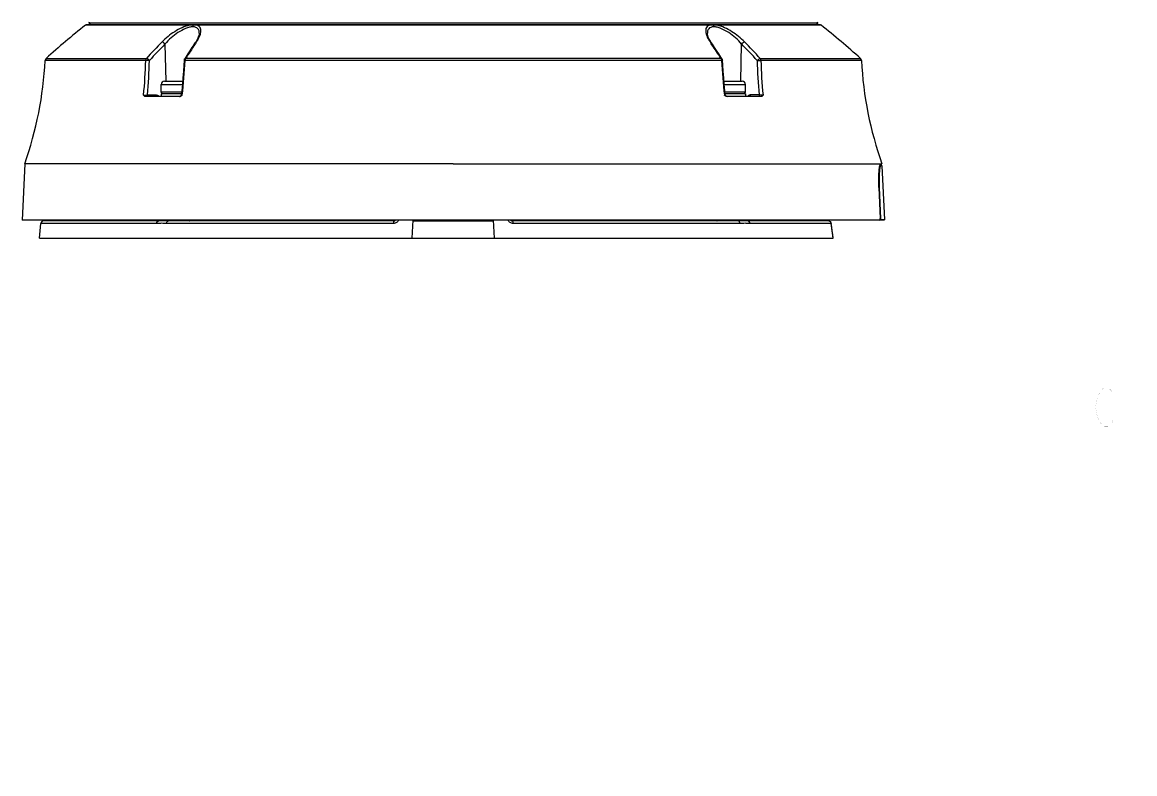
# Model space of a CAD drawing. Header units: millimetres. Extents: x 42 to 799, y 30 to 564.
# Drawn here: x 605 to 798.5, y 160.2 to 290.9 of the extents above; entities that cross this region are included whole.
import ezdxf

# ---------------------------------------------------------------- set-up
doc = ezdxf.new("R2010")
doc.units = ezdxf.units.MM
doc.header["$LTSCALE"] = 46.255
doc.layers.get('0').update_dxf_attribs({"linetype": 'CONTINUOUS'})
doc.layers.add('02___PRT_ALL_AXES', color=7, linetype='CONTINUOUS')

msp = doc.modelspace()

# ---------------------------------------------------------------- linework, layer by layer
at = {"color": 7, "linetype": 'Continuous'}
for p, q in [((634.073, 290.377), (615.984, 290.377)), ((743.787, 290.441), (616.169, 290.441)), ((743.397, 290.729), (616.559, 290.729)), ((616.632, 290.729), (616.856, 290.441)), ((724.566, 290.377), (635.392, 290.377)), ((743.973, 290.377), (725.884, 290.377)), ((743.324, 290.729), (743.1, 290.441)), ((635.779, 288.973), (635.78, 288.976)), ((724.177, 288.975), (724.177, 288.972)), ((629.814, 287.107), (629.937, 280.66)), ((634.878, 287.037), (635.104, 287.371)), ((635.233, 287.57), (635.104, 287.371)), ((635.194, 287.309), (635.304, 287.472)), ((635.194, 287.31), (635.304, 287.472)), ((635.453, 287.952), (635.233, 287.57)), ((724.714, 287.584), (724.497, 287.963)), ((724.652, 287.472), (724.762, 287.31)), ((724.652, 287.472), (724.762, 287.309)), ((724.853, 287.371), (724.714, 287.584)), ((725.065, 287.056), (724.853, 287.371)), ((730.019, 280.66), (730.142, 287.107)), ((609.132, 284.595), (626.58, 284.595)), ((633.424, 284.818), (633.216, 284.493)), ((726.538, 284.595), (633.418, 284.595)), ((726.74, 284.493), (726.52, 284.838)), ((733.376, 284.595), (750.824, 284.595)), ((626.456, 284.25), (608.968, 284.25)), ((726.646, 284.25), (633.31, 284.25)), ((750.988, 284.25), (733.5, 284.25)), ((629.145, 280.056), (632.832, 280.056)), ((632.706, 278.756), (629.145, 278.756)), ((629.745, 280.656), (632.884, 280.656)), ((727.072, 280.656), (730.211, 280.656)), ((727.124, 280.056), (730.811, 280.056)), ((730.811, 278.756), (727.251, 278.756)), ((632.352, 277.956), (626.45, 277.956)), ((626.743, 278.246), (628.307, 278.246)), ((629.145, 278.456), (629.145, 277.956)), ((632.674, 278.456), (629.145, 278.456)), ((730.811, 278.456), (727.282, 278.456)), ((733.506, 277.956), (727.604, 277.956)), ((730.811, 278.456), (730.811, 277.956)), ((733.213, 278.246), (731.649, 278.246)), ((679.978, 266.256), (754.55, 266.256)), ((754.372, 266.132), (754.229, 266.132)), ((754.372, 266.132), (754.231, 266.137)), ((754.564, 265.941), (754.328, 265.941)), ((754.023, 262.144), (754.229, 256.743)), ((754.073, 262.148), (754.279, 256.745)), ((754.198, 256.456), (604.979, 256.456)), ((607.978, 253.356), (608.201, 255.9)), ((628.372, 255.9), (608.201, 255.9)), ((628.73, 256.356), (608.699, 256.356)), ((627.097, 256.456), (627.089, 256.356)), ((627.204, 256.356), (627.211, 256.456)), ((669.57, 255.9), (630.09, 255.9)), ((669.642, 256.356), (630.436, 256.356)), ((636.464, 256.456), (636.465, 256.356)), ((637.135, 256.456), (637.135, 256.356)), ((637.705, 256.356), (637.697, 256.456)), ((637.851, 256.356), (637.843, 256.456)), ((652.366, 256.356), (652.374, 256.456)), ((653.362, 256.356), (653.371, 256.456)), ((654.084, 256.356), (654.093, 256.456)), ((663.872, 256.356), (663.863, 256.456)), ((664.586, 256.456), (664.594, 256.356)), ((665.582, 256.456), (665.59, 256.356)), ((672.835, 253.356), (672.997, 256.456)), ((672.992, 256.356), (686.964, 256.356)), ((687.121, 253.356), (686.959, 256.456)), ((729.52, 256.356), (690.314, 256.356)), ((729.866, 255.9), (690.386, 255.9)), ((722.113, 256.456), (722.105, 256.356)), ((722.259, 256.456), (722.251, 256.356)), ((722.259, 256.456), (722.251, 256.356)), ((722.821, 256.356), (722.821, 256.456)), ((723.491, 256.356), (723.492, 256.456)), ((745.312, 256.356), (731.226, 256.356)), ((745.725, 255.9), (731.584, 255.9)), ((732.745, 256.456), (732.752, 256.356)), ((732.867, 256.356), (732.86, 256.456)), ((746.072, 253.356), (745.725, 255.9)), ((754.215, 256.486), (754.976, 256.513)), ((754.279, 256.745), (754.288, 256.513)), ((754.976, 256.513), (754.288, 256.513)), ((607.978, 253.356), (746.072, 253.356))]:
    msp.add_line(p, q, dxfattribs=at)
at = {"color": 7, "linetype": 'Continuous', "const_width": 0.01}
for points in [[(798.343, 29.7), (798.343, 564.3)], [(798.538, 29.7), (798.538, 564.3)], [(789.922, 38.12), (789.922, 555.88)], [(790.51, 37.533), (790.51, 556.467)], [(792.035, 225.682), (792.647, 226.825)], [(792.647, 226.825), (793.259, 227.396)], [(793.259, 227.396), (793.871, 227.396)], [(793.871, 227.396), (794.483, 226.825)], [(794.483, 226.825), (794.789, 226.253)], [(791.729, 223.969), (792.035, 225.682)], [(792.035, 222.255), (791.729, 223.969)], [(792.647, 221.113), (792.035, 222.255)], [(793.259, 220.542), (792.647, 221.113)], [(794.483, 221.113), (793.871, 220.542)], [(794.789, 221.684), (794.483, 221.113)], [(793.871, 220.542), (793.259, 220.542)], [(790.51, 160.511), (798.343, 160.511)]]:
    msp.add_lwpolyline(points, dxfattribs=at)
at = {"color": 7, "linetype": 'Continuous'}
for points in [[(635.779, 288.972), (635.768, 288.843), (635.714, 288.592), (635.612, 288.294), (635.453, 287.952)], [(724.497, 287.963), (724.342, 288.301), (724.24, 288.596), (724.188, 288.845), (724.177, 288.972)], [(634.878, 287.037), (634.512, 286.488), (634.147, 285.936), (633.784, 285.379), (633.424, 284.818)], [(726.52, 284.838), (726.159, 285.399), (725.796, 285.955), (725.432, 286.508), (725.065, 287.056)], [(633.139, 284.252), (633.092, 283.451), (633.017, 282.325), (632.931, 281.2), (632.834, 280.077), (632.727, 278.957), (632.65, 278.224)], [(727.306, 278.224), (727.227, 278.986), (727.119, 280.106), (727.023, 281.229), (726.937, 282.354), (726.862, 283.48), (726.817, 284.252)], [(746.072, 253.356), (745.986, 253.994), (745.899, 254.63), (745.812, 255.265), (745.725, 255.9)]]:
    msp.add_lwpolyline(points, dxfattribs=at)
for centre, radius, start, end in [((616.169, 290.141), 0.3, 90, 128.18222), ((616.759, 290.729), 0.2, 127.81718, 180), ((743.197, 290.729), 0.2, 0, 52.18282), ((743.787, 290.141), 0.3, 51.81778, 90), ((709.952, 208.468), 112.899, 135.59127, 137.60047), ((710.168, 208.402), 112.477, 135.59379, 137.6027), ((730.73, 222.849), 115.248, 146.16654, 147.60422), ((727.721, 224.845), 111.638, 145.97696, 146.15774), ((730.405, 291.377), 6.953, 210.94692, 214.17162), ((632.201, 224.822), 111.679, 33.82067, 34.02302), ((629.972, 223.336), 114.358, 32.39014, 33.81789), ((649.535, 208.163), 112.826, 42.4004, 44.40311), ((649.75, 208.227), 113.249, 42.40264, 44.40562), ((609.467, 284.225), 0.5, 132.13434, 177.0427), ((750.489, 284.225), 0.5, 2.9573, 47.86566), ((551.643, 285.766), 74.828, 354.20616, 358.83919), ((551.571, 285.793), 75.55, 354.26638, 358.82336), ((517.54, 290.643), 115.946, 353.84544, 356.83937), ((633.64, 284.225), 0.501, 170.50135, 176.86448), ((725.895, 284.225), 0.751, 1.94263, 6.90437), ((842.731, 290.669), 116.262, 183.16469, 186.1505), ((726.316, 284.225), 0.501, 3.13551, 9.49865), ((808.208, 285.783), 75.373, 181.17128, 185.73897), ((808.134, 285.755), 74.649, 181.15525, 185.7994), ((629.745, 280.056), 0.6, 90, 180), ((629.445, 278.756), 0.3, 180, 270), ((730.211, 280.056), 0.6, 0, 90), ((730.511, 278.756), 0.3, 270, 360), ((628.21, 277.672), 0.608, 33.12204, 37.99909), ((628.192, 277.66), 0.63, 28.04628, 33.12671), ((632.352, 278.256), 0.3, 270.03168, 285.04442), ((632.352, 278.256), 0.3, 300.0572, 353.8676), ((727.604, 278.256), 0.3, 186.1324, 269.96312), ((731.748, 277.67), 0.611, 141.50843, 148.82518), ((754.128, 265.932), 0.2, 2.4753, 62.32854), ((754.365, 265.932), 0.2, 2.5, 88), ((784.105, 263.295), 30.054, 181.86693, 182.18849), ((608.699, 255.856), 0.5, 90, 175), ((628.41, 256.656), 0.3, 270, 317.85528), ((669.642, 256.856), 0.5, 270, 306.73591), ((690.314, 256.856), 0.5, 233.26584, 270), ((731.546, 256.656), 0.3, 222.14472, 270)]:
    msp.add_arc(centre, radius, start, end, dxfattribs=at)
for points, knots in [([(634.073, 290.377), (633.63, 290.282), (632.737, 289.96), (631.085, 289.051), (629.959, 288.144), (629.3, 287.472)], [0, 0, 0, 0, 0.2406958, 0.5000531, 1, 1, 1, 1]), ([(634.763, 290.41), (634.707, 290.41), (634.476, 290.407), (634.245, 290.395), (634.071, 290.377)], [0, 0, 0, 0, 0.2419954, 1, 1, 1, 1]), ([(634.763, 290.41), (634.749, 290.387), (634.695, 290.288), (634.671, 290.173), (634.669, 290.087)], [0, 0, 0, 0, 0.2368592, 1, 1, 1, 1]), ([(635.393, 290.377), (635.342, 290.383), (635.133, 290.404), (634.923, 290.41), (634.763, 290.41)], [0, 0, 0, 0, 0.241902, 1, 1, 1, 1]), ([(636.006, 288.923), (636.044, 289.079), (636.091, 289.381), (636.031, 289.822), (635.791, 290.192), (635.532, 290.33), (635.392, 290.377)], [0, 0, 0, 0, 0.2751283, 0.5170695, 0.7459957, 1, 1, 1, 1]), ([(724.566, 290.377), (724.417, 290.327), (724.143, 290.179), (723.905, 289.773), (723.867, 289.295), (723.933, 288.972), (723.983, 288.804)], [0, 0, 0, 0, 0.2502562, 0.4765706, 0.7199869, 1, 1, 1, 1]), ([(725.192, 290.41), (725.138, 290.41), (724.928, 290.407), (724.718, 290.396), (724.563, 290.377)], [0, 0, 0, 0, 0.2591976, 1, 1, 1, 1]), ([(725.885, 290.377), (725.826, 290.383), (725.596, 290.403), (725.364, 290.41), (725.192, 290.41)], [0, 0, 0, 0, 0.2573026, 1, 1, 1, 1]), ([(725.192, 290.41), (725.207, 290.387), (725.261, 290.288), (725.285, 290.173), (725.287, 290.087)], [0, 0, 0, 0, 0.237033, 1, 1, 1, 1]), ([(730.656, 287.472), (729.998, 288.144), (728.872, 289.051), (727.221, 289.959), (726.327, 290.282), (725.884, 290.377)], [0, 0, 0, 0, 0.4998206, 0.7592015, 1, 1, 1, 1]), ([(634.672, 290.087), (634.471, 290.087), (634.038, 290.025), (633.142, 289.73), (631.611, 288.882), (630.468, 287.864), (629.814, 287.107)], [0, 0, 0, 0, 0.1037886, 0.223202, 0.4846316, 1, 1, 1, 1]), ([(635.78, 288.975), (635.785, 289.122), (635.763, 289.406), (635.563, 289.797), (635.167, 290.048), (634.846, 290.087), (634.672, 290.087)], [0, 0, 0, 0, 0.2456774, 0.4708024, 0.7086219, 1, 1, 1, 1]), ([(635.569, 287.895), (635.6, 287.948), (635.714, 288.155), (635.815, 288.368), (635.879, 288.53)], [0, 0, 0, 0, 0.2614389, 1, 1, 1, 1]), ([(635.879, 288.53), (635.892, 288.564), (635.94, 288.692), (635.981, 288.824), (636.006, 288.923)], [0, 0, 0, 0, 0.258915, 1, 1, 1, 1]), ([(723.983, 288.804), (723.99, 288.78), (724.02, 288.681), (724.056, 288.584), (724.085, 288.512)], [0, 0, 0, 0, 0.2436241, 1, 1, 1, 1]), ([(724.085, 288.512), (724.108, 288.453), (724.212, 288.209), (724.338, 287.975), (724.442, 287.801)], [0, 0, 0, 0, 0.2374548, 1, 1, 1, 1]), ([(725.29, 290.087), (725.116, 290.087), (724.793, 290.05), (724.395, 289.798), (724.194, 289.407), (724.171, 289.122), (724.177, 288.975)], [0, 0, 0, 0, 0.2918239, 0.529682, 0.7545639, 1, 1, 1, 1]), ([(730.142, 287.107), (729.489, 287.863), (728.348, 288.879), (726.819, 289.727), (725.924, 290.024), (725.492, 290.087), (725.29, 290.087)], [0, 0, 0, 0, 0.5151206, 0.7765869, 0.8960743, 1, 1, 1, 1]), ([(629.814, 287.107), (629.745, 287.203), (629.592, 287.353), (629.395, 287.463), (629.3, 287.472)], [0, 0, 0, 0, 0.5531887, 1, 1, 1, 1]), ([(635.104, 287.371), (635.113, 287.385), (635.165, 287.443), (635.245, 287.467), (635.304, 287.472)], [0, 0, 0, 0, 0.2320246, 1, 1, 1, 1]), ([(635.304, 287.472), (635.328, 287.507), (635.42, 287.646), (635.507, 287.788), (635.569, 287.895)], [0, 0, 0, 0, 0.2560607, 1, 1, 1, 1]), ([(724.853, 287.371), (724.843, 287.385), (724.791, 287.443), (724.711, 287.467), (724.652, 287.472)], [0, 0, 0, 0, 0.2320256, 1, 1, 1, 1]), ([(730.142, 287.107), (730.211, 287.203), (730.364, 287.353), (730.561, 287.463), (730.656, 287.472)], [0, 0, 0, 0, 0.5531887, 1, 1, 1, 1]), ([(626.58, 284.595), (626.561, 284.573), (626.492, 284.47), (626.46, 284.345), (626.456, 284.25)], [0, 0, 0, 0, 0.2369778, 1, 1, 1, 1]), ([(627.105, 284.242), (627.033, 284.336), (626.874, 284.481), (626.676, 284.587), (626.58, 284.595)], [0, 0, 0, 0, 0.5517313, 1, 1, 1, 1]), ([(633.216, 284.493), (633.226, 284.508), (633.277, 284.567), (633.359, 284.591), (633.418, 284.595)], [0, 0, 0, 0, 0.2293246, 1, 1, 1, 1]), ([(726.74, 284.493), (726.73, 284.508), (726.679, 284.567), (726.598, 284.591), (726.538, 284.595)], [0, 0, 0, 0, 0.2293246, 1, 1, 1, 1]), ([(726.538, 284.595), (726.552, 284.577), (726.604, 284.491), (726.632, 284.391), (726.641, 284.315)], [0, 0, 0, 0, 0.2325573, 1, 1, 1, 1]), ([(732.851, 284.242), (732.924, 284.336), (733.082, 284.481), (733.28, 284.587), (733.376, 284.595)], [0, 0, 0, 0, 0.5517313, 1, 1, 1, 1]), ([(733.5, 284.25), (733.498, 284.283), (733.485, 284.405), (733.434, 284.526), (733.376, 284.595)], [0, 0, 0, 0, 0.2630761, 1, 1, 1, 1]), ([(627.105, 284.242), (626.935, 284.252), (626.719, 284.256), (626.503, 284.252), (626.456, 284.25)], [0, 0, 0, 0, 0.7862251, 1, 1, 1, 1]), ([(633.139, 284.252), (633.139, 284.256), (633.163, 284.25), (633.188, 284.256), (633.246, 284.252), (633.286, 284.251), (633.31, 284.25)], [0, 0, 0, 0, 0.0671776, 0.2633233, 0.5804726, 1, 1, 1, 1]), ([(726.817, 284.252), (726.817, 284.256), (726.793, 284.25), (726.768, 284.256), (726.711, 284.252), (726.67, 284.251), (726.646, 284.25)], [0, 0, 0, 0, 0.0671776, 0.2633233, 0.5804726, 1, 1, 1, 1]), ([(732.851, 284.242), (733.021, 284.252), (733.237, 284.256), (733.454, 284.252), (733.5, 284.25)], [0, 0, 0, 0, 0.7862251, 1, 1, 1, 1]), ([(626.089, 278.212), (626.136, 278.212), (626.354, 278.215), (626.572, 278.229), (626.743, 278.246)], [0, 0, 0, 0, 0.2144784, 1, 1, 1, 1]), ([(626.45, 277.956), (626.341, 277.956), (626.203, 278.064), (626.114, 278.18), (626.089, 278.212)], [0, 0, 0, 0, 0.7278513, 1, 1, 1, 1]), ([(626.906, 277.956), (626.885, 277.956), (626.82, 277.983), (626.76, 278.094), (626.744, 278.191), (626.743, 278.246)], [0, 0, 0, 0, 0.1814936, 0.5407891, 1, 1, 1, 1]), ([(628.47, 277.956), (628.448, 277.956), (628.384, 277.983), (628.324, 278.094), (628.308, 278.191), (628.307, 278.246)], [0, 0, 0, 0, 0.1814936, 0.5407891, 1, 1, 1, 1]), ([(628.307, 278.246), (628.378, 278.246), (628.528, 278.207), (628.643, 278.106), (628.689, 278.046)], [0, 0, 0, 0, 0.4841423, 1, 1, 1, 1]), ([(632.818, 278.212), (632.762, 278.161), (632.686, 278.094), (632.601, 278.039), (632.58, 278.026)], [0, 0, 0, 0, 0.7566561, 1, 1, 1, 1]), ([(632.818, 278.212), (632.794, 278.212), (632.754, 278.212), (632.697, 278.214), (632.672, 278.217), (632.65, 278.22), (632.65, 278.224)], [0, 0, 0, 0, 0.4228762, 0.7372211, 0.9301146, 1, 1, 1, 1]), ([(727.138, 278.212), (727.162, 278.212), (727.202, 278.212), (727.259, 278.214), (727.285, 278.217), (727.306, 278.22), (727.306, 278.224)], [0, 0, 0, 0, 0.4229451, 0.7372919, 0.9301431, 1, 1, 1, 1]), ([(727.604, 277.956), (727.578, 277.956), (727.466, 277.971), (727.366, 278.028), (727.297, 278.078)], [0, 0, 0, 0, 0.236787, 1, 1, 1, 1]), ([(731.649, 278.246), (731.579, 278.246), (731.431, 278.208), (731.317, 278.109), (731.27, 278.051)], [0, 0, 0, 0, 0.4846183, 1, 1, 1, 1]), ([(731.649, 278.246), (731.649, 278.208), (731.639, 278.101), (731.563, 277.956), (731.486, 277.956)], [0, 0, 0, 0, 0.3257965, 1, 1, 1, 1]), ([(733.213, 278.246), (733.213, 278.208), (733.203, 278.101), (733.127, 277.956), (733.05, 277.956)], [0, 0, 0, 0, 0.3257964, 1, 1, 1, 1]), ([(733.867, 278.212), (733.82, 278.212), (733.602, 278.215), (733.384, 278.229), (733.213, 278.246)], [0, 0, 0, 0, 0.2144193, 1, 1, 1, 1]), ([(733.867, 278.212), (733.842, 278.18), (733.753, 278.064), (733.615, 277.956), (733.506, 277.956)], [0, 0, 0, 0, 0.2721448, 1, 1, 1, 1]), ([(754.023, 262.144), (754.006, 262.589), (753.992, 263.43), (754.025, 264.574), (754.088, 265.38), (754.161, 265.864), (754.2, 266.046), (754.224, 266.119)], [0, 0, 0, 0, 0.3351483, 0.6317876, 0.860609, 0.9424364, 1, 1, 1, 1]), ([(754.328, 265.941), (754.317, 265.94), (754.29, 265.918), (754.248, 265.827), (754.2, 265.63), (754.15, 265.305), (754.106, 264.865), (754.073, 264.327), (754.053, 263.707), (754.05, 263.028), (754.059, 262.558), (754.067, 262.316)], [0, 0, 0, 0, 0.0093584, 0.0255111, 0.0827906, 0.1734681, 0.2950973, 0.4438965, 0.6149502, 0.8024653, 1, 1, 1, 1]), ([(754.224, 266.119), (754.226, 266.126), (754.234, 266.15), (754.243, 266.174), (754.251, 266.191)], [0, 0, 0, 0, 0.279977, 1, 1, 1, 1]), ([(754.251, 266.191), (754.256, 266.201), (754.269, 266.226), (754.292, 266.256), (754.312, 266.256)], [0, 0, 0, 0, 0.3558865, 1, 1, 1, 1]), ([(754.073, 262.148), (754.068, 262.149), (754.051, 262.15), (754.035, 262.15), (754.024, 262.151)], [0, 0, 0, 0, 0.3385772, 1, 1, 1, 1]), ([(628.372, 255.9), (628.379, 256.015), (628.431, 256.185), (628.59, 256.329), (628.685, 256.356), (628.73, 256.356)], [0, 0, 0, 0, 0.5489303, 0.7859021, 1, 1, 1, 1]), ([(630.09, 255.9), (629.802, 255.9), (629.229, 255.955), (628.657, 255.9), (628.372, 255.9)], [0, 0, 0, 0, 0.5032409, 1, 1, 1, 1]), ([(630.436, 256.356), (630.119, 256.356), (629.551, 256.377), (628.982, 256.356), (628.73, 256.356)], [0, 0, 0, 0, 0.557029, 1, 1, 1, 1]), ([(630.09, 255.9), (630.094, 255.96), (630.115, 256.075), (630.19, 256.225), (630.3, 256.329), (630.393, 256.356), (630.436, 256.356)], [0, 0, 0, 0, 0.2897307, 0.5567657, 0.7910003, 1, 1, 1, 1]), ([(633.966, 256.455), (633.976, 256.44), (634.015, 256.388), (634.081, 256.356), (634.128, 256.356)], [0, 0, 0, 0, 0.2744462, 1, 1, 1, 1]), ([(670.472, 256.455), (670.389, 256.291), (670.127, 256.003), (669.753, 255.9), (669.57, 255.9)], [0, 0, 0, 0, 0.5013067, 1, 1, 1, 1]), ([(669.642, 256.356), (669.628, 256.356), (669.606, 256.297), (669.589, 256.213), (669.574, 256.066), (669.57, 255.959), (669.57, 255.9)], [0, 0, 0, 0, 0.0916123, 0.3047735, 0.6211003, 1, 1, 1, 1]), ([(690.386, 255.9), (690.203, 255.9), (689.829, 256.003), (689.567, 256.291), (689.485, 256.455)], [0, 0, 0, 0, 0.4986929, 1, 1, 1, 1]), ([(690.386, 255.9), (690.386, 255.959), (690.382, 256.066), (690.367, 256.213), (690.35, 256.297), (690.328, 256.356), (690.314, 256.356)], [0, 0, 0, 0, 0.3788997, 0.6952265, 0.9083876, 1, 1, 1, 1]), ([(725.828, 256.356), (725.843, 256.356), (725.908, 256.365), (725.963, 256.413), (725.99, 256.455)], [0, 0, 0, 0, 0.2381809, 1, 1, 1, 1]), ([(731.226, 256.356), (730.974, 256.356), (730.405, 256.377), (729.837, 256.356), (729.52, 256.356)], [0, 0, 0, 0, 0.4429674, 1, 1, 1, 1]), ([(729.866, 255.9), (729.862, 255.96), (729.841, 256.075), (729.766, 256.225), (729.656, 256.329), (729.563, 256.356), (729.52, 256.356)], [0, 0, 0, 0, 0.2897311, 0.5567665, 0.791001, 1, 1, 1, 1]), ([(731.584, 255.9), (731.3, 255.9), (730.727, 255.955), (730.154, 255.9), (729.866, 255.9)], [0, 0, 0, 0, 0.4967595, 1, 1, 1, 1]), ([(731.584, 255.9), (731.577, 256.015), (731.525, 256.185), (731.366, 256.329), (731.271, 256.356), (731.226, 256.356)], [0, 0, 0, 0, 0.5489309, 0.7859026, 1, 1, 1, 1]), ([(745.312, 256.356), (745.409, 256.356), (745.624, 256.236), (745.709, 256.019), (745.725, 255.9)], [0, 0, 0, 0, 0.4468213, 1, 1, 1, 1]), ([(754.198, 256.456), (754.207, 256.456), (754.219, 256.494), (754.226, 256.546), (754.231, 256.639), (754.23, 256.706), (754.229, 256.743)], [0, 0, 0, 0, 0.0895301, 0.30238, 0.6210272, 1, 1, 1, 1]), ([(754.288, 256.513), (754.285, 256.513), (754.263, 256.513), (754.24, 256.512), (754.22, 256.512)], [0, 0, 0, 0, 0.1198894, 1, 1, 1, 1])]:
    msp.add_open_spline(points, degree=3, knots=knots, dxfattribs=at)
for points in [[(633.341, 284.439), (633.353, 284.477), (633.369, 284.514), (633.388, 284.549)], [(633.388, 284.549), (633.397, 284.565), (633.407, 284.58), (633.418, 284.595)], [(633.216, 284.493), (633.181, 284.437), (633.156, 284.373), (633.145, 284.307)], [(633.31, 284.25), (633.312, 284.314), (633.322, 284.378), (633.341, 284.439)], [(726.74, 284.493), (726.775, 284.437), (726.8, 284.373), (726.811, 284.307)], [(632.426, 277.964), (632.402, 277.959), (632.377, 277.956), (632.352, 277.956)], [(632.58, 278.026), (632.532, 277.999), (632.48, 277.976), (632.426, 277.964)], [(727.218, 278.141), (727.191, 278.164), (727.164, 278.188), (727.138, 278.212)], [(727.297, 278.078), (727.27, 278.098), (727.244, 278.119), (727.218, 278.141)]]:
    msp.add_open_spline(points, degree=3, dxfattribs=at)
at = {"layer": '02___PRT_ALL_AXES', "color": 7, "linetype": 'Continuous'}
for p, q in [((629.145, 278.756), (629.145, 280.056)), ((730.811, 278.756), (730.811, 280.056)), ((605.406, 266.256), (604.978, 256.456)), ((679.978, 266.256), (605.406, 266.256)), ((754.564, 265.941), (754.976, 256.513)), ((667.146, 256.381), (667.142, 256.456)), ((667.647, 256.341), (667.641, 256.456)), ((669.181, 256.38), (669.185, 256.456)), ((669.678, 256.341), (669.684, 256.456)), ((690.278, 256.341), (690.272, 256.456)), ((690.775, 256.38), (690.771, 256.456)), ((692.309, 256.341), (692.315, 256.456)), ((692.81, 256.381), (692.814, 256.456))]:
    msp.add_line(p, q, dxfattribs=at)
for centre, radius, start, end in [((696.345, 188.191), 130, 128.18222, 132.13434), ((663.611, 188.191), 130, 47.86566, 51.81778), ((545.053, 287.552), 64, 340.56418, 357.0427), ((814.903, 287.552), 64, 182.9573, 199.43582)]:
    msp.add_arc(centre, radius, start, end, dxfattribs=at)

doc.saveas('drawing.dxf')
